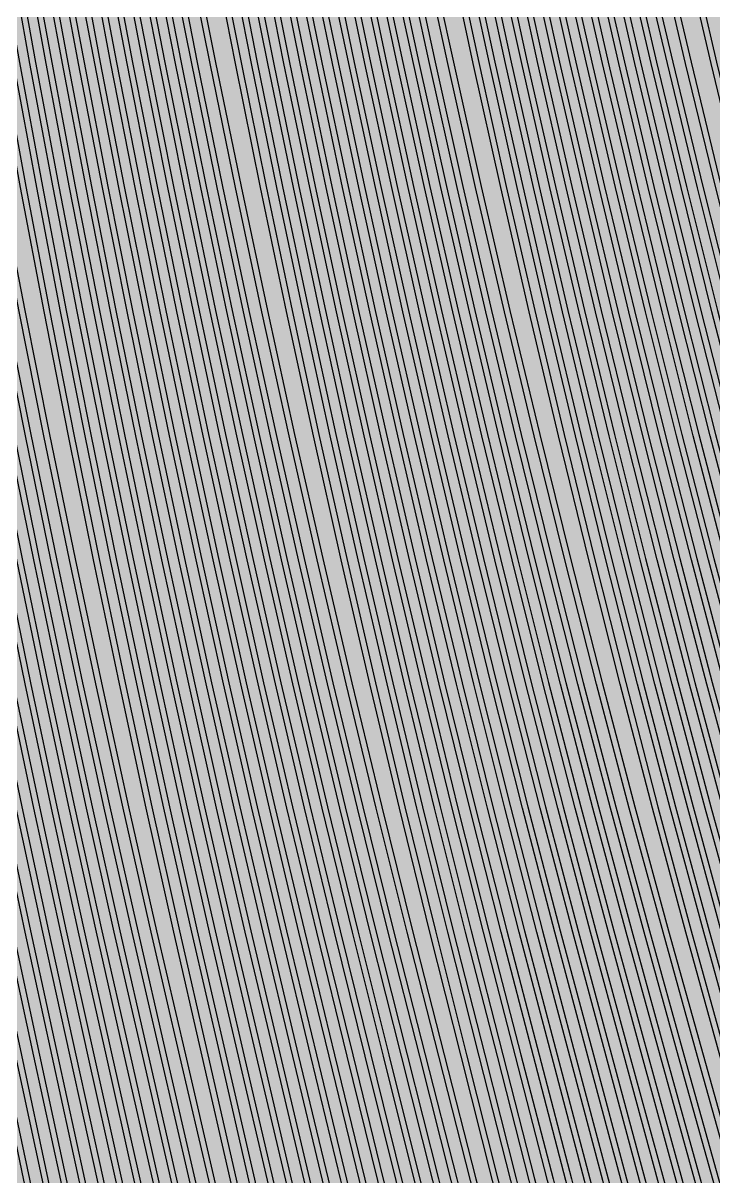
# Model space of a CAD drawing. Header units: metres. Extents: x -7231 to 10969, y -37556 to 1873.
# Drawn here: x 2475.7 to 2720.6, y -1810.8 to -1401.5 of the extents above; entities that cross this region are included whole.
import ezdxf

# ---------------------------------------------------------------- set-up
doc = ezdxf.new("R2010")
doc.units = ezdxf.units.M
doc.layers.add('Metal1', color=4, linetype='CONTINUOUS')
doc.layers.add('Polyimide', color=7, linetype='CONTINUOUS')

msp = doc.modelspace()

# ---------------------------------------------------------------- hatches: boundary and pattern name
at = {"layer": 'Polyimide'}
msp.add_hatch(color=7, dxfattribs=at).paths.add_polyline_path([(4065.69, -468), (4066.67, -501.99), (4068.51, -535.99), (4071.41, -569.99), (4075.54, -603.99), (4081.04, -637.99), (4088.01, -671.99), (4096.52, -705.98), (4106.62, -739.98), (4118.33, -773.98), (4131.63, -807.98), (4146.49, -841.98), (4162.87, -875.98), (4180.68, -909.97), (4199.83, -943.97), (4220.22, -977.97), (4241.73, -1011.97), (4264.21, -1045.97), (4287.52, -1079.96), (4311.51, -1113.96), (4336.01, -1147.96), (4360.86, -1181.96), (4385.88, -1215.96), (4410.89, -1249.96), (4435.74, -1283.95), (4460.24, -1317.95), (4484.23, -1351.95), (4507.54, -1385.95), (4530.02, -1419.95), (4551.53, -1453.94), (4571.92, -1487.94), (4591.07, -1521.94), (4608.88, -1555.94), (4625.26, -1589.94), (4640.12, -1623.94), (4653.42, -1657.93), (4665.13, -1691.93), (4675.23, -1725.93), (4683.74, -1759.93), (4690.71, -1793.93), (4696.21, -1827.93), (4700.34, -1861.92), (4703.24, -1895.92), (4705.08, -1929.92), (4706.06, -1963.92), (4706.44, -1997.92), (4706.5, -2031.91), (4706.5, -4793.02), (4709.95, -4838.39), (4720.22, -4882.71), (4737.08, -4924.98), (4760.13, -4964.2), (4788.85, -4999.49), (4822.58, -5030.03), (4860.53, -5055.12), (4901.85, -5074.18), (4901.85, -5074.18), (4970.68, -5105.23), (5034.7, -5145.26), (5092.76, -5193.54), (5143.8, -5249.19), (5186.89, -5311.2), (5221.24, -5378.44), (5246.23, -5449.69), (5261.41, -5523.66), (5266.5, -5599), (5261.41, -5674.34), (5246.23, -5748.31), (5221.24, -5819.56), (5186.89, -5886.8), (5143.8, -5948.81), (5092.76, -6004.46), (5034.7, -6052.74), (4970.68, -6092.77), (4901.85, -6123.82), (4860.53, -6142.88), (4822.58, -6167.97), (4788.85, -6198.51), (4760.13, -6233.8), (4737.08, -6273.02), (4720.22, -6315.29), (4709.95, -6359.61), (4706.5, -6404.98), (4706.5, -9221.52), (4709.95, -9266.88), (4720.22, -9311.21), (4737.08, -9353.47), (4760.13, -9392.7), (4788.85, -9427.98), (4822.58, -9458.52), (4860.53, -9483.61), (4901.85, -9502.67), (4970.68, -9533.72), (5034.7, -9573.75), (5092.76, -9622.03), (5143.8, -9677.68), (5186.89, -9739.69), (5221.24, -9806.94), (5246.23, -9878.19), (5261.41, -9952.16), (5266.5, -10027.49), (5261.41, -10102.83), (5246.23, -10176.8), (5221.24, -10248.05), (5186.89, -10315.3), (5143.8, -10377.31), (5092.76, -10432.96), (5034.7, -10481.24), (4970.68, -10521.27), (4901.85, -10552.32), (4860.53, -10571.38), (4822.58, -10596.46), (4788.85, -10627), (4760.13, -10662.29), (4737.08, -10701.52), (4720.22, -10743.78), (4709.95, -10788.1), (4706.5, -10833.47), (4706.5, -13650.01), (4709.95, -13695.38), (4720.22, -13739.7), (4737.08, -13781.96), (4760.13, -13821.19), (4788.85, -13856.48), (4822.58, -13887.02), (4860.53, -13912.11), (4901.85, -13931.17), (4970.68, -13962.22), (5034.7, -14002.25), (5092.76, -14050.53), (5143.8, -14106.18), (5186.89, -14168.19), (5221.24, -14235.43), (5246.23, -14306.68), (5261.41, -14380.65), (5266.5, -14455.99), (5261.41, -14531.33), (5246.23, -14605.29), (5221.24, -14676.55), (5186.89, -14743.79), (5143.8, -14805.8), (5092.76, -14861.45), (5034.7, -14909.73), (4970.68, -14949.76), (4901.85, -14980.81), (4860.53, -14999.87), (4822.58, -15024.96), (4788.85, -15055.5), (4760.13, -15090.79), (4737.08, -15130.01), (4720.22, -15172.27), (4709.95, -15216.6), (4706.5, -15261.97), (4706.5, -15455.99), (4720.95, -15750.04), (4764.14, -16041.26), (4835.68, -16326.84), (4934.86, -16604.04), (5060.74, -16870.18), (5212.09, -17122.7), (5387.47, -17359.17), (5585.18, -17577.31), (5803.32, -17775.02), (6039.79, -17950.4), (6292.31, -18101.75), (6558.45, -18227.63), (6835.65, -18326.81), (7121.23, -18398.34), (7412.45, -18441.54), (7706.5, -18455.99), (9969.01, -18455.99), (10047.42, -18459.84), (10125.08, -18471.36), (10201.23, -18490.44), (10275.15, -18516.89), (10346.12, -18550.45), (10413.46, -18590.81), (10476.52, -18637.58), (10534.69, -18690.3), (10587.41, -18748.47), (10634.18, -18811.53), (10674.54, -18878.87), (10708.11, -18949.84), (10734.56, -19023.76), (10753.63, -19099.92), (10765.15, -19177.58), (10769.01, -19255.99), (10769.01, -20895.8), (10730.24, -20951.41), (10694.6, -21009.08), (10662.21, -21068.63), (10633.17, -21129.89), (10607.55, -21192.66), (10585.45, -21256.74), (10566.93, -21321.96), (10552.05, -21388.09), (10540.84, -21454.95), (10533.35, -21522.33), (10529.6, -21590.02), (10529.6, -21657.81), (10533.35, -21725.5), (10540.84, -21792.87), (10552.05, -21859.73), (10566.93, -21925.87), (10585.45, -21991.08), (10607.55, -22055.17), (10633.17, -22117.94), (10662.21, -22179.19), (10694.6, -22238.74), (10730.24, -22296.41), (10769.01, -22352.03), (10769.01, -32454.24), (10728.74, -32510.49), (10691.72, -32568.92), (10658.05, -32629.35), (10627.85, -32691.58), (10601.2, -32755.42), (10578.21, -32820.67), (10558.93, -32887.1), (10543.44, -32954.52), (10531.77, -33022.71), (10523.97, -33091.44), (10520.07, -33160.51), (10520.07, -33229.69), (10523.97, -33298.75), (10531.77, -33367.49), (10543.44, -33435.67), (10558.93, -33503.09), (10578.21, -33569.53), (10601.2, -33634.77), (10627.85, -33698.61), (10658.05, -33760.85), (10691.72, -33821.28), (10728.74, -33879.71), (10769.01, -33935.96), (10769.01, -36556), (10765.15, -36634.41), (10753.63, -36712.07), (10734.56, -36788.23), (10708.11, -36862.15), (10674.54, -36933.12), (10634.18, -37000.46), (10587.41, -37063.51), (10534.69, -37121.69), (10476.52, -37174.41), (10413.46, -37221.18), (10346.12, -37261.54), (10275.15, -37295.1), (10201.23, -37321.55), (10125.08, -37340.63), (10047.42, -37352.15), (9969.01, -37356), (-6231.01, -37356), (-6309.42, -37352.15), (-6387.08, -37340.63), (-6463.23, -37321.55), (-6537.15, -37295.1), (-6608.12, -37261.54), (-6675.46, -37221.18), (-6738.52, -37174.41), (-6796.69, -37121.69), (-6849.41, -37063.51), (-6896.18, -37000.46), (-6936.54, -36933.12), (-6970.11, -36862.15), (-6996.56, -36788.23), (-7015.63, -36712.07), (-7027.15, -36634.41), (-7031.01, -36556), (-7031.01, -33936), (-6990.74, -33879.75), (-6953.7, -33821.31), (-6920.03, -33760.88), (-6889.82, -33698.64), (-6863.18, -33634.8), (-6840.18, -33569.55), (-6820.9, -33503.11), (-6805.4, -33435.69), (-6793.74, -33367.49), (-6785.94, -33298.75), (-6782.03, -33229.68), (-6782.03, -33160.5), (-6785.94, -33091.43), (-6793.74, -33022.69), (-6805.4, -32954.5), (-6820.9, -32887.07), (-6840.18, -32820.63), (-6863.18, -32755.39), (-6889.82, -32691.54), (-6920.03, -32629.3), (-6953.7, -32568.87), (-6990.74, -32510.43), (-7031.01, -32454.18), (-7031.01, -22364.83), (-6990.74, -22308.58), (-6953.7, -22250.14), (-6920.03, -22189.71), (-6889.82, -22127.47), (-6863.18, -22063.62), (-6840.18, -21998.38), (-6820.9, -21931.94), (-6805.4, -21864.51), (-6793.74, -21796.32), (-6785.94, -21727.58), (-6782.03, -21658.51), (-6782.03, -21589.33), (-6785.94, -21520.26), (-6793.74, -21451.52), (-6805.4, -21383.32), (-6820.9, -21315.9), (-6840.18, -21249.46), (-6863.18, -21184.21), (-6889.82, -21120.37), (-6920.03, -21058.13), (-6953.7, -20997.7), (-6990.74, -20939.26), (-7031.01, -20883.01), (-7031.01, -19255.99), (-7027.15, -19177.58), (-7015.63, -19099.92), (-6996.56, -19023.76), (-6970.11, -18949.84), (-6936.54, -18878.87), (-6896.18, -18811.53), (-6849.41, -18748.47), (-6796.69, -18690.3), (-6738.52, -18637.58), (-6675.46, -18590.81), (-6608.12, -18550.45), (-6537.15, -18516.89), (-6463.23, -18490.44), (-6387.08, -18471.36), (-6309.42, -18459.84), (-6231.01, -18455.99), (-3968.5, -18455.99), (-3674.45, -18441.54), (-3383.23, -18398.34), (-3097.65, -18326.81), (-2820.45, -18227.63), (-2554.31, -18101.75), (-2301.79, -17950.4), (-2065.32, -17775.02), (-1847.18, -17577.31), (-1649.47, -17359.17), (-1474.09, -17122.7), (-1322.74, -16870.18), (-1196.86, -16604.04), (-1097.68, -16326.84), (-1026.14, -16041.26), (-982.95, -15750.04), (-968.5, -15455.99), (-968.5, -15261.97), (-971.95, -15216.6), (-982.22, -15172.27), (-999.08, -15130.01), (-1022.13, -15090.79), (-1050.85, -15055.5), (-1084.58, -15024.96), (-1122.53, -14999.87), (-1163.85, -14980.81), (-1232.68, -14949.76), (-1296.7, -14909.73), (-1354.76, -14861.45), (-1405.8, -14805.8), (-1448.89, -14743.79), (-1483.24, -14676.55), (-1508.23, -14605.29), (-1523.41, -14531.33), (-1528.5, -14455.99), (-1523.41, -14380.65), (-1508.23, -14306.68), (-1483.24, -14235.43), (-1448.89, -14168.19), (-1405.8, -14106.18), (-1354.76, -14050.53), (-1296.7, -14002.25), (-1232.68, -13962.22), (-1163.85, -13931.17), (-1122.53, -13912.11), (-1084.58, -13887.02), (-1050.85, -13856.48), (-1022.13, -13821.19), (-999.08, -13781.96), (-982.22, -13739.7), (-971.95, -13695.38), (-968.5, -13650.01), (-968.5, -12309.64), (-971.95, -12264.27), (-982.22, -12219.94), (-999.08, -12177.68), (-1022.13, -12138.46), (-1050.85, -12103.17), (-1084.58, -12072.63), (-1122.53, -12047.54), (-1163.85, -12028.48), (-1232.68, -11997.43), (-1296.7, -11957.4), (-1354.76, -11909.12), (-1405.8, -11853.47), (-1448.89, -11791.46), (-1483.24, -11724.22), (-1508.23, -11652.96), (-1523.41, -11579), (-1528.5, -11503.66), (-1523.41, -11428.32), (-1508.23, -11354.35), (-1483.24, -11283.1), (-1448.89, -11215.86), (-1405.8, -11153.85), (-1354.76, -11098.2), (-1296.7, -11049.92), (-1232.68, -11009.89), (-1163.85, -10978.84), (-1122.53, -10959.78), (-1084.58, -10934.69), (-1050.85, -10904.15), (-1022.13, -10868.86), (-999.08, -10829.63), (-982.22, -10787.37), (-971.95, -10743.05), (-968.5, -10697.68), (-968.5, -9357.31), (-971.95, -9311.94), (-982.22, -9267.62), (-999.08, -9225.35), (-1022.13, -9186.13), (-1050.85, -9150.84), (-1084.58, -9120.3), (-1122.53, -9095.21), (-1163.85, -9076.15), (-1163.85, -9076.15), (-1232.68, -9045.1), (-1296.7, -9005.07), (-1354.76, -8956.79), (-1405.8, -8901.14), (-1448.89, -8839.13), (-1483.24, -8771.89), (-1508.23, -8700.64), (-1523.41, -8626.67), (-1528.5, -8551.33), (-1523.41, -8475.99), (-1508.23, -8402.02), (-1483.24, -8330.77), (-1448.89, -8263.53), (-1405.8, -8201.52), (-1354.76, -8145.87), (-1296.7, -8097.59), (-1232.68, -8057.56), (-1163.85, -8026.51), (-1163.85, -8026.51), (-1122.53, -8007.45), (-1084.58, -7982.36), (-1050.85, -7951.82), (-1022.13, -7916.53), (-999.08, -7877.31), (-982.22, -7835.04), (-971.95, -7790.72), (-968.5, -7745.35), (-968.5, -6404.98), (-971.95, -6359.61), (-982.22, -6315.29), (-999.08, -6273.02), (-1022.13, -6233.8), (-1050.85, -6198.51), (-1084.58, -6167.97), (-1122.53, -6142.88), (-1163.85, -6123.82), (-1163.85, -6123.82), (-1232.68, -6092.77), (-1296.7, -6052.74), (-1354.76, -6004.46), (-1405.8, -5948.81), (-1448.89, -5886.8), (-1483.24, -5819.56), (-1508.23, -5748.31), (-1523.41, -5674.34), (-1528.5, -5599), (-1523.41, -5523.66), (-1508.23, -5449.69), (-1483.24, -5378.44), (-1448.89, -5311.2), (-1405.8, -5249.19), (-1354.76, -5193.54), (-1296.7, -5145.26), (-1232.68, -5105.23), (-1163.85, -5074.18), (-1163.85, -5074.18), (-1122.53, -5055.12), (-1084.58, -5030.03), (-1050.85, -4999.49), (-1022.13, -4964.2), (-999.08, -4924.98), (-982.22, -4882.71), (-971.95, -4838.39), (-968.5, -4793.02), (-968.5, -2031.91), (-968.44, -1997.92), (-968.06, -1963.92), (-967.05, -1929.92), (-965.18, -1895.92), (-962.22, -1861.92), (-958.01, -1827.93), (-952.41, -1793.93), (-945.31, -1759.93), (-936.64, -1725.93), (-926.35, -1691.93), (-914.43, -1657.93), (-900.88, -1623.94), (-885.74, -1589.94), (-869.05, -1555.94), (-850.91, -1521.94), (-831.4, -1487.94), (-810.63, -1453.94), (-788.72, -1419.95), (-765.82, -1385.95), (-742.07, -1351.95), (-717.63, -1317.95), (-692.67, -1283.95), (-667.36, -1249.96), (-641.88, -1215.96), (-616.39, -1181.96), (-591.08, -1147.96), (-566.12, -1113.96), (-541.68, -1079.96), (-517.93, -1045.97), (-495.03, -1011.97), (-473.12, -977.97), (-452.35, -943.97), (-432.84, -909.97), (-414.7, -875.98), (-398.01, -841.98), (-382.87, -807.98), (-369.32, -773.98), (-357.4, -739.98), (-347.11, -705.98), (-338.44, -671.99), (-331.34, -637.99), (-325.74, -603.99), (-321.53, -569.99), (-318.57, -535.99), (-316.7, -501.99), (-315.69, -468), (-315.31, -434), (-315.25, -400), (-315.25, 401), (-315.25, 451), (-315.25, 1644), (-270.25, 1644), (-270.03, 1637.13), (-269.35, 1630.29), (-268.23, 1623.52), (-266.67, 1616.82), (-264.68, 1610.25), (-262.26, 1603.82), (-259.42, 1597.56), (-256.18, 1591.5), (-252.55, 1585.67), (-248.55, 1580.08), (-244.19, 1574.77), (-239.5, 1569.75), (-234.48, 1565.06), (-229.17, 1560.7), (-223.58, 1556.7), (-217.75, 1553.07), (-211.69, 1549.83), (-205.43, 1546.99), (-199, 1544.57), (-192.43, 1542.58), (-185.73, 1541.02), (-178.96, 1539.9), (-172.12, 1539.22), (-165.25, 1539), (-158.38, 1539.22), (-151.54, 1539.9), (-144.77, 1541.02), (-138.07, 1542.58), (-131.5, 1544.57), (-125.07, 1546.99), (-118.81, 1549.83), (-112.75, 1553.07), (-106.92, 1556.7), (-101.33, 1560.7), (-96.02, 1565.06), (-91, 1569.75), (-86.31, 1574.77), (-81.95, 1580.08), (-77.95, 1585.67), (-74.32, 1591.5), (-71.08, 1597.56), (-68.24, 1603.82), (-65.82, 1610.25), (-63.83, 1616.82), (-62.27, 1623.52), (-61.15, 1630.29), (-60.47, 1637.13), (-60.25, 1644), (1853, 1644), (1853, 1573), (3815.25, 1573), (3815.46, 1579.54), (3816.11, 1586.05), (3817.17, 1592.51), (3818.66, 1598.88), (3820.56, 1605.14), (3822.86, 1611.27), (3825.56, 1617.23), (3828.65, 1623), (3832.1, 1628.56), (3835.91, 1633.88), (3840.07, 1638.93), (3844.54, 1643.71), (3849.32, 1648.18), (3854.37, 1652.34), (3859.69, 1656.15), (3865.25, 1659.6), (3871.02, 1662.69), (3876.98, 1665.39), (3883.11, 1667.69), (3889.37, 1669.59), (3895.74, 1671.08), (3902.2, 1672.14), (3908.71, 1672.79), (3915.25, 1673), (3921.79, 1672.79), (3928.3, 1672.14), (3934.76, 1671.08), (3941.13, 1669.59), (3947.39, 1667.69), (3953.52, 1665.39), (3959.48, 1662.69), (3965.25, 1659.6), (3970.81, 1656.15), (3976.13, 1652.34), (3981.18, 1648.18), (3985.96, 1643.71), (3990.43, 1638.93), (3994.59, 1633.88), (3998.4, 1628.56), (4001.85, 1623), (4004.94, 1617.23), (4007.64, 1611.27), (4009.94, 1605.14), (4011.84, 1598.88), (4013.33, 1592.51), (4014.39, 1586.05), (4015.04, 1579.54), (4015.25, 1573), (4065.25, 1573), (4065.25, 451), (4065.25, 401), (4065.25, -400), (4065.31, -434), (4065.69, -468)])

# ---------------------------------------------------------------- linework, layer by layer
at = {"layer": 'Metal1'}
for points in [[(2522.5, -16631.91), (2522.5, -2032.02), (2513.21, -1988.1), (2503.9, -1944.08), (2494.59, -1900.06), (2485.28, -1856.05), (2475.97, -1812.03), (2466.66, -1768.01), (2457.37, -1723.99), (2448.3, -1679.96), (2439.51, -1635.94), (2430.99, -1591.91), (2422.73, -1547.89), (2414.74, -1503.86), (2407, -1459.84), (2399.52, -1415.81), (2392.3, -1371.79)], [(2394.27, -1371.47), (2401.5, -1415.48), (2408.97, -1459.5), (2416.7, -1503.51), (2424.7, -1547.52), (2432.95, -1591.54), (2441.47, -1635.55), (2450.26, -1679.56), (2459.33, -1723.58), (2468.62, -1767.59), (2477.93, -1811.61), (2487.24, -1855.63), (2496.55, -1899.65), (2505.86, -1943.67), (2515.17, -1987.69), (2524.5, -2031.81), (2524.5, -16631.91)], [(2529.5, -16631.91), (2529.5, -2032.02), (2520.12, -1988.1), (2510.71, -1944.09), (2501.31, -1900.07), (2491.9, -1856.05), (2482.5, -1812.03), (2473.09, -1768.01), (2463.7, -1723.99), (2454.54, -1679.96), (2445.65, -1635.94), (2437.04, -1591.91), (2428.7, -1547.89), (2420.63, -1503.86), (2412.81, -1459.84), (2405.26, -1415.81), (2397.96, -1371.79)], [(2399.93, -1371.47), (2407.23, -1415.48), (2414.78, -1459.5), (2422.59, -1503.51), (2430.67, -1547.52), (2439.01, -1591.54), (2447.62, -1635.55), (2456.5, -1679.56), (2465.66, -1723.58), (2475.05, -1767.59), (2484.45, -1811.61), (2493.86, -1855.63), (2503.26, -1899.65), (2512.67, -1943.67), (2522.07, -1987.69), (2531.5, -2031.81), (2531.5, -16631.91)], [(2536.5, -16631.91), (2536.5, -2032.02), (2527.02, -1988.11), (2517.52, -1944.09), (2508.02, -1900.07), (2498.52, -1856.05), (2489.02, -1812.03), (2479.51, -1768.01), (2470.03, -1723.99), (2460.78, -1679.97), (2451.8, -1635.94), (2443.1, -1591.92), (2434.67, -1547.89), (2426.52, -1503.87), (2418.62, -1459.84), (2410.99, -1415.82), (2403.62, -1371.79)], [(2405.59, -1371.47), (2412.96, -1415.48), (2420.59, -1459.49), (2428.48, -1503.51), (2436.64, -1547.52), (2445.06, -1591.53), (2453.76, -1635.55), (2462.73, -1679.56), (2471.99, -1723.57), (2481.47, -1767.59), (2490.97, -1811.61), (2500.47, -1855.63), (2509.97, -1899.65), (2519.47, -1943.67), (2528.98, -1987.68), (2538.5, -2031.81), (2538.5, -16631.91)], [(2543.5, -16631.91), (2543.5, -2032.02), (2533.93, -1988.11), (2524.33, -1944.09), (2514.73, -1900.07), (2505.13, -1856.05), (2495.54, -1812.03), (2485.94, -1768.01), (2476.36, -1723.99), (2467.01, -1679.97), (2457.95, -1635.94), (2449.16, -1591.92), (2440.65, -1547.89), (2432.41, -1503.87), (2424.43, -1459.84), (2416.73, -1415.82), (2409.28, -1371.79)], [(2411.25, -1371.46), (2418.7, -1415.48), (2426.4, -1459.49), (2434.37, -1503.5), (2442.61, -1547.52), (2451.12, -1591.53), (2459.91, -1635.54), (2468.97, -1679.56), (2478.32, -1723.57), (2487.89, -1767.59), (2497.49, -1811.61), (2507.09, -1855.63), (2516.69, -1899.64), (2526.28, -1943.66), (2535.88, -1987.68), (2545.5, -2031.81), (2545.5, -16631.91)], [(2550.5, -16631.91), (2550.5, -2032.02), (2540.83, -1988.11), (2531.14, -1944.09), (2521.44, -1900.07), (2511.75, -1856.05), (2502.06, -1812.03), (2492.37, -1768.02), (2482.69, -1723.99), (2473.25, -1679.97), (2464.09, -1635.94), (2455.22, -1591.92), (2446.62, -1547.89), (2438.3, -1503.87), (2430.24, -1459.84), (2422.46, -1415.82), (2414.94, -1371.79)], [(2416.91, -1371.46), (2424.43, -1415.48), (2432.21, -1459.49), (2440.26, -1503.5), (2448.58, -1547.52), (2457.18, -1591.53), (2466.05, -1635.54), (2475.21, -1679.56), (2484.65, -1723.57), (2494.32, -1767.59), (2504.01, -1811.6), (2513.7, -1855.62), (2523.4, -1899.64), (2533.09, -1943.66), (2542.78, -1987.68), (2552.5, -2031.81), (2552.5, -16631.91)], [(2557.5, -16631.91), (2557.5, -2032.02), (2547.73, -1988.11), (2537.95, -1944.09), (2528.16, -1900.07), (2518.37, -1856.06), (2508.58, -1812.04), (2498.79, -1768.02), (2489.02, -1724), (2479.48, -1679.97), (2470.24, -1635.95), (2461.27, -1591.92), (2452.59, -1547.9), (2444.19, -1503.87), (2436.06, -1459.85), (2428.19, -1415.82), (2420.6, -1371.8)], [(2422.57, -1371.46), (2430.16, -1415.47), (2438.02, -1459.49), (2446.15, -1503.5), (2454.56, -1547.51), (2463.24, -1591.53), (2472.2, -1635.54), (2481.44, -1679.55), (2490.97, -1723.57), (2500.74, -1767.58), (2510.53, -1811.6), (2520.32, -1855.62), (2530.11, -1899.64), (2539.9, -1943.66), (2549.69, -1987.68), (2559.5, -2031.8), (2559.5, -16631.91)], [(2564.5, -16631.91), (2564.5, -2032.03), (2554.64, -1988.11), (2544.75, -1944.1), (2534.87, -1900.08), (2524.99, -1856.06), (2515.1, -1812.04), (2505.22, -1768.02), (2495.35, -1724), (2485.72, -1679.97), (2476.38, -1635.95), (2467.33, -1591.92), (2458.56, -1547.9), (2450.08, -1503.87), (2441.87, -1459.85), (2433.93, -1415.82), (2426.25, -1371.8)], [(2428.23, -1371.46), (2435.9, -1415.47), (2443.83, -1459.49), (2452.04, -1503.5), (2460.53, -1547.51), (2469.29, -1591.53), (2478.34, -1635.54), (2487.68, -1679.55), (2497.3, -1723.57), (2507.17, -1767.58), (2517.05, -1811.6), (2526.94, -1855.62), (2536.82, -1899.64), (2546.71, -1943.66), (2556.59, -1987.68), (2566.5, -2031.8), (2566.5, -16631.91)], [(2571.5, -16631.91), (2571.5, -2032.03), (2561.54, -1988.12), (2551.56, -1944.1), (2541.58, -1900.08), (2531.6, -1856.06), (2521.62, -1812.04), (2511.64, -1768.02), (2501.68, -1724), (2491.96, -1679.97), (2482.53, -1635.95), (2473.39, -1591.92), (2464.54, -1547.9), (2455.97, -1503.87), (2447.68, -1459.85), (2439.66, -1415.82), (2431.91, -1371.8)], [(2433.88, -1371.46), (2441.63, -1415.47), (2449.64, -1459.48), (2457.93, -1503.5), (2466.5, -1547.51), (2475.35, -1591.52), (2484.48, -1635.54), (2493.91, -1679.55), (2503.63, -1723.56), (2513.59, -1767.58), (2523.57, -1811.6), (2533.55, -1855.62), (2543.53, -1899.64), (2553.51, -1943.66), (2563.49, -1987.67), (2573.5, -2031.8), (2573.5, -16631.91)], [(2578.5, -16631.91), (2578.5, -2032.03), (2568.45, -1988.12), (2558.37, -1944.1), (2548.3, -1900.08), (2538.22, -1856.06), (2528.14, -1812.04), (2518.07, -1768.02), (2508.01, -1724), (2498.19, -1679.98), (2488.67, -1635.95), (2479.45, -1591.93), (2470.51, -1547.9), (2461.86, -1503.88), (2453.49, -1459.85), (2445.39, -1415.83), (2437.57, -1371.8)], [(2439.54, -1371.46), (2447.36, -1415.47), (2455.45, -1459.48), (2463.82, -1503.5), (2472.47, -1547.51), (2481.41, -1591.52), (2490.63, -1635.53), (2500.15, -1679.55), (2509.96, -1723.56), (2520.02, -1767.58), (2530.09, -1811.6), (2540.17, -1855.62), (2550.25, -1899.63), (2560.32, -1943.65), (2570.4, -1987.67), (2580.5, -2031.8), (2580.5, -16631.91)], [(2585.5, -16631.91), (2585.5, -2032.03), (2575.35, -1988.12), (2565.18, -1944.1), (2555.01, -1900.08), (2544.84, -1856.06), (2534.66, -1812.04), (2524.49, -1768.03), (2514.34, -1724), (2504.43, -1679.98), (2494.82, -1635.95), (2485.5, -1591.93), (2476.48, -1547.9), (2467.75, -1503.88), (2459.3, -1459.85), (2451.13, -1415.83), (2443.23, -1371.8)], [(2445.2, -1371.46), (2453.09, -1415.47), (2461.26, -1459.48), (2469.71, -1503.49), (2478.44, -1547.51), (2487.46, -1591.52), (2496.77, -1635.53), (2506.38, -1679.55), (2516.29, -1723.56), (2526.44, -1767.58), (2536.61, -1811.59), (2546.78, -1855.61), (2556.96, -1899.63), (2567.13, -1943.65), (2577.3, -1987.67), (2587.5, -2031.8), (2587.5, -16631.91)], [(2592.5, -16631.91), (2592.5, -2032.03), (2582.32, -1988.12), (2572.1, -1944.1), (2561.89, -1900.08), (2551.68, -1856.06), (2541.47, -1812.05), (2531.26, -1768.03), (2521.07, -1724), (2511.12, -1679.98), (2501.48, -1635.95), (2492.13, -1591.93), (2483.07, -1547.9), (2474.3, -1503.88), (2465.82, -1459.85), (2457.62, -1415.83), (2449.7, -1371.8)], [(2451.67, -1371.45), (2459.59, -1415.47), (2467.79, -1459.48), (2476.27, -1503.49), (2485.03, -1547.51), (2494.09, -1591.52), (2503.43, -1635.53), (2513.08, -1679.55), (2523.02, -1723.56), (2533.21, -1767.57), (2543.42, -1811.59), (2553.63, -1855.61), (2563.84, -1899.63), (2574.05, -1943.65), (2584.26, -1987.67), (2594.5, -2031.8), (2594.5, -16631.91)], [(2599.5, -16631.91), (2599.5, -2032.03), (2589.47, -1988.12), (2579.41, -1944.1), (2569.35, -1900.08), (2559.3, -1856.06), (2549.24, -1812.04), (2539.18, -1768.02), (2529.14, -1724), (2519.35, -1679.98), (2509.84, -1635.95), (2500.64, -1591.93), (2491.72, -1547.9), (2483.08, -1503.88), (2474.72, -1459.85), (2466.65, -1415.83), (2458.84, -1371.8)], [(2460.81, -1371.46), (2468.61, -1415.47), (2476.69, -1459.48), (2485.04, -1503.5), (2493.68, -1547.51), (2502.59, -1591.52), (2511.8, -1635.54), (2521.3, -1679.55), (2531.09, -1723.56), (2541.13, -1767.58), (2551.19, -1811.6), (2561.25, -1855.62), (2571.3, -1899.63), (2581.36, -1943.65), (2591.42, -1987.67), (2601.5, -2031.8), (2601.5, -16631.91)], [(2606.5, -16631.91), (2606.5, -2032.03), (2596.37, -1988.12), (2586.22, -1944.1), (2576.07, -1900.08), (2565.91, -1856.06), (2555.76, -1812.04), (2545.61, -1768.02), (2535.47, -1724), (2525.58, -1679.98), (2515.99, -1635.95), (2506.69, -1591.93), (2497.69, -1547.9), (2488.97, -1503.88), (2480.54, -1459.85), (2472.38, -1415.83), (2464.5, -1371.8)], [(2466.47, -1371.46), (2474.35, -1415.47), (2482.5, -1459.48), (2490.93, -1503.49), (2499.65, -1547.51), (2508.65, -1591.52), (2517.95, -1635.53), (2527.53, -1679.55), (2537.42, -1723.56), (2547.56, -1767.58), (2557.71, -1811.59), (2567.86, -1855.61), (2578.01, -1899.63), (2588.17, -1943.65), (2598.32, -1987.67), (2608.5, -2031.8), (2608.5, -16631.91)], [(2613.5, -16631.91), (2613.5, -2032.03), (2603.28, -1988.12), (2593.03, -1944.1), (2582.78, -1900.08), (2572.53, -1856.07), (2562.28, -1812.05), (2552.03, -1768.03), (2541.8, -1724.01), (2531.82, -1679.98), (2522.14, -1635.95), (2512.75, -1591.93), (2503.66, -1547.9), (2494.86, -1503.88), (2486.35, -1459.85), (2478.11, -1415.83), (2470.16, -1371.8)], [(2472.13, -1371.45), (2480.08, -1415.47), (2488.31, -1459.48), (2496.82, -1503.49), (2505.62, -1547.51), (2514.71, -1591.52), (2524.09, -1635.53), (2533.77, -1679.54), (2543.75, -1723.56), (2553.98, -1767.57), (2564.23, -1811.59), (2574.48, -1855.61), (2584.73, -1899.63), (2594.98, -1943.65), (2605.22, -1987.67), (2615.5, -2031.8), (2615.5, -16631.91)], [(2620.5, -16631.91), (2620.5, -2032.03), (2610.18, -1988.12), (2599.84, -1944.11), (2589.49, -1900.09), (2579.15, -1856.07), (2568.8, -1812.05), (2558.46, -1768.03), (2548.13, -1724.01), (2538.05, -1679.98), (2528.28, -1635.96), (2518.81, -1591.93), (2509.63, -1547.91), (2500.75, -1503.88), (2492.16, -1459.86), (2483.85, -1415.83), (2475.82, -1371.81)], [(2477.79, -1371.45), (2485.81, -1415.47), (2494.12, -1459.48), (2502.71, -1503.49), (2511.59, -1547.5), (2520.77, -1591.52), (2530.23, -1635.53), (2540, -1679.54), (2550.08, -1723.56), (2560.4, -1767.57), (2570.75, -1811.59), (2581.09, -1855.61), (2591.44, -1899.63), (2601.78, -1943.65), (2612.13, -1987.67), (2622.5, -2031.8), (2622.5, -16631.91)], [(2627.5, -16631.91), (2627.5, -2032.03), (2617.09, -1988.13), (2606.65, -1944.11), (2596.2, -1900.09), (2585.76, -1856.07), (2575.32, -1812.05), (2564.88, -1768.03), (2554.46, -1724.01), (2544.29, -1679.98), (2534.43, -1635.96), (2524.87, -1591.93), (2515.61, -1547.91), (2506.64, -1503.88), (2497.97, -1459.86), (2489.58, -1415.83), (2481.48, -1371.81)], [(2483.45, -1371.45), (2491.55, -1415.46), (2499.93, -1459.48), (2508.6, -1503.49), (2517.56, -1547.5), (2526.82, -1591.52), (2536.38, -1635.53), (2546.24, -1679.54), (2556.41, -1723.55), (2566.83, -1767.57), (2577.27, -1811.59), (2587.71, -1855.61), (2598.15, -1899.63), (2608.59, -1943.65), (2619.03, -1987.66), (2629.5, -2031.8), (2629.5, -16631.91)], [(2634.5, -16631.91), (2634.5, -2032.03), (2623.99, -1988.13), (2613.45, -1944.11), (2602.92, -1900.09), (2592.38, -1856.07), (2581.84, -1812.05), (2571.31, -1768.03), (2560.79, -1724.01), (2550.53, -1679.99), (2540.57, -1635.96), (2530.92, -1591.93), (2521.58, -1547.91), (2512.53, -1503.88), (2503.78, -1459.86), (2495.32, -1415.83), (2487.14, -1371.81)], [(2489.11, -1371.45), (2497.28, -1415.46), (2505.74, -1459.48), (2514.49, -1503.49), (2523.54, -1547.5), (2532.88, -1591.51), (2542.52, -1635.53), (2552.48, -1679.54), (2562.74, -1723.55), (2573.25, -1767.57), (2583.79, -1811.59), (2594.33, -1855.61), (2604.86, -1899.62), (2615.4, -1943.64), (2625.94, -1987.66), (2636.5, -2031.8), (2636.5, -16631.91)], [(2641.5, -16631.91), (2641.5, -2032.03), (2630.9, -1988.13), (2620.26, -1944.11), (2609.63, -1900.09), (2599, -1856.07), (2588.37, -1812.05), (2577.73, -1768.03), (2567.12, -1724.01), (2556.76, -1679.99), (2546.72, -1635.96), (2536.98, -1591.94), (2527.55, -1547.91), (2518.42, -1503.89), (2509.59, -1459.86), (2501.05, -1415.84), (2492.8, -1371.81)], [(2494.76, -1371.45), (2503.01, -1415.46), (2511.55, -1459.47), (2520.38, -1503.49), (2529.51, -1547.5), (2538.94, -1591.51), (2548.67, -1635.52), (2558.71, -1679.54), (2569.07, -1723.55), (2579.68, -1767.57), (2590.31, -1811.58), (2600.94, -1855.6), (2611.57, -1899.62), (2622.21, -1943.64), (2632.84, -1987.66), (2643.5, -2031.8), (2643.5, -16631.91)], [(2648.5, -16631.91), (2648.5, -2032.03), (2637.8, -1988.13), (2627.07, -1944.11), (2616.34, -1900.09), (2605.61, -1856.08), (2594.89, -1812.06), (2584.16, -1768.04), (2573.45, -1724.01), (2563, -1679.99), (2552.86, -1635.96), (2543.04, -1591.94), (2533.52, -1547.91), (2524.31, -1503.89), (2515.4, -1459.86), (2506.78, -1415.84), (2498.46, -1371.81)], [(2500.42, -1371.45), (2508.75, -1415.46), (2517.36, -1459.47), (2526.27, -1503.48), (2535.48, -1547.5), (2544.99, -1591.51), (2554.81, -1635.52), (2564.95, -1679.53), (2575.39, -1723.55), (2586.1, -1767.56), (2596.83, -1811.58), (2607.56, -1855.6), (2618.29, -1899.62), (2629.01, -1943.64), (2639.74, -1987.66), (2650.5, -2031.79), (2650.5, -16631.91)], [(2655.5, -16631.91), (2655.5, -2032.04), (2644.7, -1988.13), (2633.88, -1944.12), (2623.06, -1900.1), (2612.23, -1856.08), (2601.41, -1812.06), (2590.58, -1768.04), (2579.78, -1724.02), (2569.23, -1679.99), (2559.01, -1635.97), (2549.1, -1591.94), (2539.5, -1547.91), (2530.2, -1503.89), (2521.21, -1459.86), (2512.52, -1415.84), (2504.12, -1371.81)], [(2506.08, -1371.44), (2514.48, -1415.46), (2523.17, -1459.47), (2532.16, -1503.48), (2541.45, -1547.5), (2551.05, -1591.51), (2560.96, -1635.52), (2571.18, -1679.53), (2581.72, -1723.55), (2592.53, -1767.56), (2603.35, -1811.58), (2614.17, -1855.6), (2625, -1899.62), (2635.82, -1943.64), (2646.65, -1987.66), (2657.5, -2031.79), (2657.5, -16631.91)], [(2662.5, -16631.91), (2662.5, -2032.04), (2651.61, -1988.14), (2640.69, -1944.12), (2629.77, -1900.1), (2618.85, -1856.08), (2607.93, -1812.06), (2597.01, -1768.04), (2586.11, -1724.02), (2575.47, -1679.99), (2565.15, -1635.97), (2555.16, -1591.94), (2545.47, -1547.92), (2536.09, -1503.89), (2527.02, -1459.87), (2518.25, -1415.84), (2509.77, -1371.81)], [(2511.74, -1371.44), (2520.21, -1415.46), (2528.98, -1459.47), (2538.05, -1503.48), (2547.42, -1547.49), (2557.11, -1591.51), (2567.1, -1635.52), (2577.42, -1679.53), (2588.05, -1723.54), (2598.95, -1767.56), (2609.87, -1811.58), (2620.79, -1855.6), (2631.71, -1899.62), (2642.63, -1943.64), (2653.55, -1987.65), (2664.5, -2031.79), (2664.5, -16631.91)], [(2669.5, -16631.91), (2669.5, -2032.04), (2658.51, -1988.14), (2647.5, -1944.12), (2636.48, -1900.1), (2625.47, -1856.08), (2614.45, -1812.06), (2603.43, -1768.04), (2592.44, -1724.02), (2581.71, -1680), (2571.3, -1635.97), (2561.21, -1591.94), (2551.44, -1547.92), (2541.98, -1503.89), (2532.83, -1459.87), (2523.98, -1415.84), (2515.43, -1371.82)], [(2517.4, -1371.44), (2525.95, -1415.45), (2534.79, -1459.47), (2543.94, -1503.48), (2553.4, -1547.49), (2563.16, -1591.5), (2573.25, -1635.52), (2583.65, -1679.53), (2594.38, -1723.54), (2605.37, -1767.56), (2616.39, -1811.58), (2627.41, -1855.6), (2638.42, -1899.61), (2649.44, -1943.63), (2660.45, -1987.65), (2671.5, -2031.79), (2671.5, -16631.91)], [(2676.5, -16631.91), (2676.5, -2032.04), (2665.42, -1988.14), (2654.31, -1944.12), (2643.19, -1900.1), (2632.08, -1856.08), (2620.97, -1812.06), (2609.86, -1768.04), (2598.77, -1724.02), (2587.94, -1680), (2577.45, -1635.97), (2567.27, -1591.95), (2557.42, -1547.92), (2547.87, -1503.89), (2538.64, -1459.87), (2529.72, -1415.84), (2521.09, -1371.82)], [(2523.06, -1371.44), (2531.68, -1415.45), (2540.6, -1459.47), (2549.83, -1503.48), (2559.37, -1547.49), (2569.22, -1591.5), (2579.39, -1635.51), (2589.89, -1679.53), (2600.71, -1723.54), (2611.8, -1767.56), (2622.91, -1811.57), (2634.02, -1855.59), (2645.13, -1899.61), (2656.25, -1943.63), (2667.36, -1987.65), (2678.5, -2031.79), (2678.5, -16631.91)], [(2683.5, -16631.91), (2683.5, -2032.04), (2672.32, -1988.14), (2661.12, -1944.12), (2649.91, -1900.1), (2638.7, -1856.09), (2627.49, -1812.07), (2616.28, -1768.05), (2605.1, -1724.02), (2594.18, -1680), (2583.59, -1635.97), (2573.33, -1591.95), (2563.39, -1547.92), (2553.76, -1503.9), (2544.45, -1459.87), (2535.45, -1415.84), (2526.75, -1371.82)], [(2528.72, -1371.44), (2537.41, -1415.45), (2546.41, -1459.46), (2555.72, -1503.48), (2565.34, -1547.49), (2575.28, -1591.5), (2585.54, -1635.51), (2596.12, -1679.52), (2607.04, -1723.54), (2618.22, -1767.55), (2629.43, -1811.57), (2640.64, -1855.59), (2651.85, -1899.61), (2663.05, -1943.63), (2674.26, -1987.65), (2685.5, -2031.79), (2685.5, -16631.91)], [(2690.5, -16631.91), (2690.5, -2032.04), (2679.28, -1988.14), (2668.04, -1944.12), (2656.79, -1900.11), (2645.55, -1856.09), (2634.3, -1812.07), (2623.05, -1768.05), (2611.83, -1724.03), (2600.87, -1680), (2590.25, -1635.97), (2579.95, -1591.95), (2569.98, -1547.92), (2560.32, -1503.9), (2550.98, -1459.87), (2541.94, -1415.85), (2533.22, -1371.82)], [(2535.18, -1371.44), (2543.9, -1415.45), (2552.94, -1459.46), (2562.28, -1503.48), (2571.93, -1547.49), (2581.9, -1591.5), (2592.19, -1635.51), (2602.82, -1679.52), (2613.77, -1723.54), (2624.99, -1767.55), (2636.24, -1811.57), (2647.48, -1855.59), (2658.73, -1899.61), (2669.98, -1943.63), (2681.22, -1987.65), (2692.5, -2031.79), (2692.5, -16631.91)], [(2697.5, -16631.91), (2697.5, -2032.04), (2686.44, -1988.14), (2675.34, -1944.12), (2664.25, -1900.1), (2653.16, -1856.08), (2642.07, -1812.06), (2630.97, -1768.04), (2619.9, -1724.02), (2609.1, -1680), (2598.62, -1635.97), (2588.46, -1591.95), (2578.62, -1547.92), (2569.1, -1503.89), (2559.88, -1459.87), (2550.97, -1415.84), (2542.36, -1371.82)], [(2544.33, -1371.44), (2552.93, -1415.45), (2561.84, -1459.47), (2571.05, -1503.48), (2580.57, -1547.49), (2590.41, -1591.5), (2600.56, -1635.52), (2611.04, -1679.53), (2621.84, -1723.54), (2632.91, -1767.56), (2644.01, -1811.58), (2655.1, -1855.59), (2666.19, -1899.61), (2677.28, -1943.63), (2688.38, -1987.65), (2699.5, -2031.79), (2699.5, -16631.91)], [(2704.5, -16631.91), (2704.5, -2032.04), (2693.34, -1988.14), (2682.15, -1944.12), (2670.96, -1900.1), (2659.78, -1856.08), (2648.59, -1812.07), (2637.4, -1768.05), (2626.23, -1724.02), (2615.33, -1680), (2604.76, -1635.97), (2594.52, -1591.95), (2584.59, -1547.92), (2574.99, -1503.9), (2565.69, -1459.87), (2556.7, -1415.84), (2548.02, -1371.82)], [(2549.98, -1371.44), (2558.67, -1415.45), (2567.65, -1459.46), (2576.94, -1503.48), (2586.55, -1547.49), (2596.47, -1591.5), (2606.71, -1635.51), (2617.27, -1679.53), (2628.17, -1723.54), (2639.34, -1767.55), (2650.53, -1811.57), (2661.71, -1855.59), (2672.9, -1899.61), (2684.09, -1943.63), (2695.28, -1987.65), (2706.5, -2031.79), (2706.5, -16631.91)], [(2711.5, -16631.91), (2711.5, -2032.04), (2700.25, -1988.14), (2688.96, -1944.12), (2677.68, -1900.11), (2666.39, -1856.09), (2655.11, -1812.07), (2643.82, -1768.05), (2632.56, -1724.03), (2621.57, -1680), (2610.91, -1635.98), (2600.57, -1591.95), (2590.57, -1547.92), (2580.88, -1503.9), (2571.5, -1459.87), (2562.44, -1415.85), (2553.68, -1371.82)], [(2555.64, -1371.44), (2564.4, -1415.45), (2573.46, -1459.46), (2582.83, -1503.47), (2592.52, -1547.49), (2602.52, -1591.5), (2612.85, -1635.51), (2623.51, -1679.52), (2634.5, -1723.54), (2645.76, -1767.55), (2657.05, -1811.57), (2668.33, -1855.59), (2679.62, -1899.61), (2690.9, -1943.63), (2702.18, -1987.65), (2713.5, -2031.79), (2713.5, -16631.91)], [(2718.5, -16631.91), (2718.5, -2032.04), (2707.15, -1988.15), (2695.77, -1944.13), (2684.39, -1900.11), (2673.01, -1856.09), (2661.63, -1812.07), (2650.25, -1768.05), (2638.89, -1724.03), (2627.8, -1680), (2617.05, -1635.98), (2606.63, -1591.95), (2596.54, -1547.93), (2586.77, -1503.9), (2577.31, -1459.87), (2568.17, -1415.85), (2559.34, -1371.82)], [(2561.3, -1371.44), (2570.13, -1415.45), (2579.27, -1459.46), (2588.72, -1503.47), (2598.49, -1547.49), (2608.58, -1591.5), (2619, -1635.51), (2629.75, -1679.52), (2640.83, -1723.53), (2652.19, -1767.55), (2663.57, -1811.57), (2674.95, -1855.59), (2686.33, -1899.61), (2697.71, -1943.63), (2709.09, -1987.65), (2720.5, -2031.79), (2720.5, -16631.91)], [(2725.5, -16631.91), (2725.5, -2032.04), (2714.06, -1988.15), (2702.58, -1944.13), (2691.1, -1900.11), (2679.63, -1856.09), (2668.15, -1812.07), (2656.67, -1768.05), (2645.22, -1724.03), (2634.04, -1680), (2623.2, -1635.98), (2612.69, -1591.95), (2602.51, -1547.93), (2592.66, -1503.9), (2583.12, -1459.88), (2573.91, -1415.85), (2565, -1371.82)], [(2566.96, -1371.43), (2575.86, -1415.45), (2585.08, -1459.46), (2594.61, -1503.47), (2604.46, -1547.48), (2614.64, -1591.5), (2625.14, -1635.51), (2635.98, -1679.52), (2647.16, -1723.53), (2658.61, -1767.55), (2670.09, -1811.57), (2681.56, -1855.59), (2693.04, -1899.61), (2704.52, -1943.62), (2715.99, -1987.64), (2727.5, -2031.79), (2727.5, -16631.91)], [(2732.5, -16631.91), (2732.5, -2032.04), (2720.96, -1988.15), (2709.39, -1944.13), (2697.82, -1900.11), (2686.24, -1856.09), (2674.67, -1812.07), (2663.1, -1768.05), (2651.55, -1724.03), (2640.28, -1680.01), (2629.34, -1635.98), (2618.75, -1591.95), (2608.48, -1547.93), (2598.55, -1503.9), (2588.93, -1459.88), (2579.64, -1415.85), (2570.66, -1371.83)], [(2572.62, -1371.43), (2581.6, -1415.44), (2590.89, -1459.46), (2600.5, -1503.47), (2610.43, -1547.48), (2620.69, -1591.49), (2631.29, -1635.51), (2642.22, -1679.52), (2653.49, -1723.53), (2665.03, -1767.55), (2676.61, -1811.57), (2688.18, -1855.58), (2699.75, -1899.6), (2711.32, -1943.62), (2722.89, -1987.64), (2734.5, -2031.79), (2734.5, -16631.91)], [(2739.5, -16631.91), (2739.5, -2032.04), (2727.87, -1988.15), (2716.2, -1944.13), (2704.53, -1900.11), (2692.86, -1856.09), (2681.19, -1812.08), (2669.53, -1768.06), (2657.88, -1724.03), (2646.51, -1680.01), (2635.49, -1635.98), (2624.81, -1591.96), (2614.46, -1547.93), (2604.44, -1503.9), (2594.74, -1459.88), (2585.37, -1415.85), (2576.32, -1371.83)], [(2578.28, -1371.43), (2587.33, -1415.44), (2596.7, -1459.46), (2606.39, -1503.47), (2616.41, -1547.48), (2626.75, -1591.49), (2637.43, -1635.5), (2648.45, -1679.52), (2659.81, -1723.53), (2671.46, -1767.54), (2683.13, -1811.56), (2694.79, -1855.58), (2706.46, -1899.6), (2718.13, -1943.62), (2729.8, -1987.64), (2741.5, -2031.78), (2741.5, -16631.91)], [(2746.5, -16631.91), (2746.5, -2032.05), (2734.77, -1988.15), (2723.01, -1944.13), (2711.24, -1900.12), (2699.48, -1856.1), (2687.71, -1812.08), (2675.95, -1768.06), (2664.21, -1724.04), (2652.75, -1680.01), (2641.63, -1635.98), (2630.86, -1591.96), (2620.43, -1547.93), (2610.33, -1503.91), (2600.56, -1459.88), (2591.11, -1415.85), (2581.98, -1371.83)], [(2583.94, -1371.43), (2593.06, -1415.44), (2602.51, -1459.45), (2612.28, -1503.47), (2622.38, -1547.48), (2632.81, -1591.49), (2643.58, -1635.5), (2654.69, -1679.51), (2666.14, -1723.53), (2677.88, -1767.54), (2689.65, -1811.56), (2701.41, -1855.58), (2713.17, -1899.6), (2724.94, -1943.62), (2736.7, -1987.64), (2748.5, -2031.78), (2748.5, -16631.91)], [(2753.5, -16631.91), (2753.5, -2032.05), (2741.67, -1988.16), (2729.81, -1944.14), (2717.96, -1900.12), (2706.1, -1856.1), (2694.24, -1812.08), (2682.38, -1768.06), (2670.54, -1724.04), (2658.98, -1680.01), (2647.78, -1635.99), (2636.92, -1591.96), (2626.4, -1547.93), (2616.22, -1503.91), (2606.37, -1459.88), (2596.84, -1415.86), (2587.64, -1371.83)], [(2589.59, -1371.43), (2598.8, -1415.44), (2608.32, -1459.45), (2618.17, -1503.46), (2628.35, -1547.48), (2638.86, -1591.49), (2649.72, -1635.5), (2660.92, -1679.51), (2672.47, -1723.52), (2684.31, -1767.54), (2696.17, -1811.56), (2708.03, -1855.58), (2719.89, -1899.6), (2731.75, -1943.62), (2743.61, -1987.64), (2755.5, -2031.78), (2755.5, -16631.91)], [(2760.5, -16631.91), (2760.5, -2032.05), (2748.58, -1988.16), (2736.62, -1944.14), (2724.67, -1900.12), (2712.71, -1856.1), (2700.76, -1812.08), (2688.8, -1768.06), (2676.87, -1724.04), (2665.22, -1680.01), (2653.93, -1635.99), (2642.98, -1591.96), (2632.38, -1547.94), (2622.11, -1503.91), (2612.18, -1459.88), (2602.57, -1415.86), (2593.3, -1371.83)], [(2595.25, -1371.43), (2604.53, -1415.44), (2614.13, -1459.45), (2624.06, -1503.46), (2634.32, -1547.47), (2644.92, -1591.49), (2655.87, -1635.5), (2667.16, -1679.51), (2678.8, -1723.52), (2690.73, -1767.54), (2702.69, -1811.56), (2714.64, -1855.58), (2726.6, -1899.6), (2738.55, -1943.61), (2750.51, -1987.63), (2762.5, -2031.78), (2762.5, -16631.91)], [(2767.5, -16631.91), (2767.5, -2032.05), (2755.48, -1988.16), (2743.43, -1944.14), (2731.38, -1900.12), (2719.33, -1856.1), (2707.28, -1812.08), (2695.23, -1768.06), (2683.2, -1724.04), (2671.46, -1680.02), (2660.07, -1635.99), (2649.04, -1591.96), (2638.35, -1547.94), (2628, -1503.91), (2617.99, -1459.89), (2608.31, -1415.86), (2598.95, -1371.83)], [(2600.91, -1371.42), (2610.26, -1415.44), (2619.94, -1459.45), (2629.95, -1503.46), (2640.29, -1547.47), (2650.98, -1591.48), (2662.01, -1635.5), (2673.39, -1679.51), (2685.13, -1723.52), (2697.16, -1767.54), (2709.21, -1811.56), (2721.26, -1855.57), (2733.31, -1899.59), (2745.36, -1943.61), (2757.41, -1987.63), (2769.5, -2031.78), (2769.5, -16631.91)], [(2774.5, -16631.91), (2774.5, -2032.05), (2762.39, -1988.16), (2750.24, -1944.14), (2738.09, -1900.12), (2725.95, -1856.1), (2713.8, -1812.09), (2701.65, -1768.07), (2689.53, -1724.04), (2677.69, -1680.02), (2666.22, -1635.99), (2655.09, -1591.97), (2644.32, -1547.94), (2633.89, -1503.91), (2623.8, -1459.89), (2614.04, -1415.86), (2604.61, -1371.83)], [(2606.57, -1371.42), (2616, -1415.44), (2625.75, -1459.45), (2635.84, -1503.46), (2646.27, -1547.47), (2657.04, -1591.48), (2668.15, -1635.49), (2679.63, -1679.51), (2691.46, -1723.52), (2703.58, -1767.53), (2715.73, -1811.55), (2727.87, -1855.57), (2740.02, -1899.59), (2752.17, -1943.61), (2764.32, -1987.63), (2776.5, -2031.78), (2776.5, -16631.91)], [(2781.5, -16631.91), (2781.5, -2032.05), (2769.29, -1988.16), (2757.05, -1944.14), (2744.81, -1900.13), (2732.56, -1856.11), (2720.32, -1812.09), (2708.08, -1768.07), (2695.86, -1724.05), (2683.93, -1680.02), (2672.36, -1635.99), (2661.15, -1591.97), (2650.29, -1547.94), (2639.78, -1503.91), (2629.61, -1459.89), (2619.77, -1415.86), (2610.27, -1371.84)], [(2612.23, -1371.42), (2621.73, -1415.43), (2631.56, -1459.45), (2641.73, -1503.46), (2652.24, -1547.47), (2663.09, -1591.48), (2674.3, -1635.49), (2685.86, -1679.5), (2697.79, -1723.52), (2710, -1767.53), (2722.25, -1811.55), (2734.49, -1855.57), (2746.73, -1899.59), (2758.98, -1943.61), (2771.22, -1987.63), (2783.5, -2031.78), (2783.5, -16631.91)], [(2788.5, -16631.91), (2788.5, -2032.05), (2776.26, -1988.16), (2763.97, -1944.15), (2751.69, -1900.13), (2739.41, -1856.11), (2727.13, -1812.09), (2714.85, -1768.07), (2702.59, -1724.05), (2690.62, -1680.02), (2679.02, -1635.99), (2667.78, -1591.97), (2656.88, -1547.94), (2646.34, -1503.92), (2636.13, -1459.89), (2626.27, -1415.86), (2616.74, -1371.84)], [(2618.69, -1371.42), (2628.22, -1415.43), (2638.08, -1459.44), (2648.28, -1503.46), (2658.83, -1547.47), (2669.72, -1591.48), (2680.96, -1635.49), (2692.56, -1679.5), (2704.52, -1723.52), (2716.77, -1767.53), (2729.06, -1811.55), (2741.34, -1855.57), (2753.62, -1899.59), (2765.9, -1943.61), (2778.18, -1987.63), (2790.5, -2031.78), (2790.5, -16631.91)], [(2795.5, -16631.91), (2795.5, -2032.05), (2783.41, -1988.16), (2771.28, -1944.14), (2759.15, -1900.12), (2747.02, -1856.1), (2734.89, -1812.09), (2722.77, -1768.07), (2710.66, -1724.04), (2698.85, -1680.02), (2687.39, -1635.99), (2676.28, -1591.97), (2665.53, -1547.94), (2655.11, -1503.91), (2645.04, -1459.89), (2635.29, -1415.86), (2625.88, -1371.83)], [(2627.84, -1371.42), (2637.25, -1415.44), (2646.99, -1459.45), (2657.06, -1503.46), (2667.47, -1547.47), (2678.22, -1591.48), (2689.33, -1635.49), (2700.78, -1679.51), (2712.59, -1723.52), (2724.69, -1767.53), (2736.82, -1811.55), (2748.95, -1855.57), (2761.08, -1899.59), (2773.21, -1943.61), (2785.34, -1987.63), (2797.5, -2031.78), (2797.5, -16631.91)], [(2802.5, -16631.91), (2802.5, -2032.05), (2790.31, -1988.16), (2778.09, -1944.14), (2765.86, -1900.13), (2753.64, -1856.11), (2741.42, -1812.09), (2729.19, -1768.07), (2716.99, -1724.05), (2705.08, -1680.02), (2693.53, -1635.99), (2682.34, -1591.97), (2671.5, -1547.94), (2661, -1503.91), (2650.85, -1459.89), (2641.03, -1415.86), (2631.54, -1371.84)], [(2633.5, -1371.42), (2642.98, -1415.43), (2652.8, -1459.45), (2662.95, -1503.46), (2673.44, -1547.47), (2684.28, -1591.48), (2695.47, -1635.49), (2707.01, -1679.5), (2718.92, -1723.52), (2731.12, -1767.53), (2743.34, -1811.55), (2755.57, -1855.57), (2767.79, -1899.59), (2780.02, -1943.61), (2792.24, -1987.63), (2804.5, -2031.78), (2804.5, -16631.91)], [(2809.5, -16631.91), (2809.5, -2032.05), (2797.22, -1988.17), (2784.9, -1944.15), (2772.58, -1900.13), (2760.26, -1856.11), (2747.94, -1812.09), (2735.62, -1768.07), (2723.32, -1724.05), (2711.32, -1680.02), (2699.68, -1636), (2688.4, -1591.97), (2677.47, -1547.94), (2666.89, -1503.92), (2656.66, -1459.89), (2646.76, -1415.86), (2637.2, -1371.84)], [(2639.16, -1371.42), (2648.71, -1415.43), (2658.61, -1459.44), (2668.84, -1503.46), (2679.41, -1547.47), (2690.34, -1591.48), (2701.61, -1635.49), (2713.25, -1679.5), (2725.25, -1723.52), (2737.54, -1767.53), (2749.86, -1811.55), (2762.18, -1855.57), (2774.5, -1899.59), (2786.82, -1943.61), (2799.14, -1987.63), (2811.5, -2031.78), (2811.5, -16631.91)], [(2816.5, -16631.91), (2816.5, -2032.05), (2804.12, -1988.17), (2791.71, -1944.15), (2779.29, -1900.13), (2766.87, -1856.11), (2754.46, -1812.09), (2742.04, -1768.07), (2729.65, -1724.05), (2717.55, -1680.02), (2705.82, -1636), (2694.46, -1591.97), (2683.44, -1547.94), (2672.78, -1503.92), (2662.47, -1459.89), (2652.5, -1415.87), (2642.86, -1371.84)], [(2644.82, -1371.42), (2654.45, -1415.43), (2664.42, -1459.44), (2674.73, -1503.45), (2685.39, -1547.47), (2696.39, -1591.48), (2707.76, -1635.49), (2719.49, -1679.5), (2731.58, -1723.51), (2743.97, -1767.53), (2756.38, -1811.55), (2768.8, -1855.57), (2781.21, -1899.59), (2793.63, -1943.61), (2806.05, -1987.62), (2818.5, -2031.78), (2818.5, -16631.91)], [(2823.5, -16631.91), (2823.5, -2032.05), (2811.03, -1988.17), (2798.51, -1944.15), (2786, -1900.13), (2773.49, -1856.11), (2760.98, -1812.09), (2748.47, -1768.07), (2735.98, -1724.05), (2723.79, -1680.03), (2711.97, -1636), (2700.51, -1591.97), (2689.42, -1547.95), (2678.67, -1503.92), (2668.28, -1459.89), (2658.23, -1415.87), (2648.52, -1371.84)], [(2650.47, -1371.42), (2660.18, -1415.43), (2670.23, -1459.44), (2680.62, -1503.45), (2691.36, -1547.46), (2702.45, -1591.48), (2713.9, -1635.49), (2725.72, -1679.5), (2737.91, -1723.51), (2750.39, -1767.53), (2762.9, -1811.55), (2775.41, -1855.57), (2787.93, -1899.58), (2800.44, -1943.6), (2812.95, -1987.62), (2825.5, -2031.78), (2825.5, -16631.91)], [(2830.5, -16631.91), (2830.5, -2032.06), (2817.93, -1988.17), (2805.32, -1944.15), (2792.72, -1900.13), (2780.11, -1856.11), (2767.5, -1812.09), (2754.89, -1768.08), (2742.31, -1724.05), (2730.03, -1680.03), (2718.12, -1636), (2706.57, -1591.97), (2695.39, -1547.95), (2684.56, -1503.92), (2674.09, -1459.89), (2663.96, -1415.87), (2654.18, -1371.84)], [(2656.13, -1371.42), (2665.91, -1415.43), (2676.04, -1459.44), (2686.51, -1503.45), (2697.33, -1547.46), (2708.51, -1591.47), (2720.05, -1635.49), (2731.96, -1679.5), (2744.23, -1723.51), (2756.82, -1767.53), (2769.42, -1811.54), (2782.03, -1855.56), (2794.64, -1899.58), (2807.25, -1943.6), (2819.85, -1987.62), (2832.5, -2031.77), (2832.5, -16631.91)], [(2837.5, -16631.91), (2837.5, -2032.06), (2824.84, -1988.17), (2812.13, -1944.15), (2799.43, -1900.13), (2786.73, -1856.12), (2774.02, -1812.1), (2761.32, -1768.08), (2748.64, -1724.05), (2736.26, -1680.03), (2724.26, -1636), (2712.63, -1591.98), (2701.36, -1547.95), (2690.45, -1503.92), (2679.9, -1459.9), (2669.7, -1415.87), (2659.84, -1371.84)], [(2661.79, -1371.41), (2671.65, -1415.43), (2681.85, -1459.44), (2692.4, -1503.45), (2703.3, -1547.46), (2714.57, -1591.47), (2726.19, -1635.48), (2738.19, -1679.5), (2750.56, -1723.51), (2763.24, -1767.52), (2775.94, -1811.54), (2788.65, -1855.56), (2801.35, -1899.58), (2814.05, -1943.6), (2826.76, -1987.62), (2839.5, -2031.77), (2839.5, -16631.91)], [(2844.5, -16631.91), (2844.5, -2032.06), (2831.74, -1988.17), (2818.94, -1944.16), (2806.14, -1900.14), (2793.34, -1856.12), (2780.54, -1812.1), (2767.74, -1768.08), (2754.97, -1724.06), (2742.5, -1680.03), (2730.41, -1636), (2718.69, -1591.98), (2707.34, -1547.95), (2696.35, -1503.92), (2685.71, -1459.9), (2675.43, -1415.87), (2665.5, -1371.85)], [(2667.45, -1371.41), (2677.38, -1415.42), (2687.66, -1459.44), (2698.29, -1503.45), (2709.27, -1547.46), (2720.62, -1591.47), (2732.34, -1635.48), (2744.43, -1679.49), (2756.89, -1723.51), (2769.66, -1767.52), (2782.46, -1811.54), (2795.26, -1855.56), (2808.06, -1899.58), (2820.86, -1943.6), (2833.66, -1987.62), (2846.5, -2031.77), (2846.5, -16631.91)], [(2851.5, -16631.91), (2851.5, -2032.06), (2838.65, -1988.18), (2825.75, -1944.16), (2812.85, -1900.14), (2799.96, -1856.12), (2787.06, -1812.1), (2774.17, -1768.08), (2761.3, -1724.06), (2748.74, -1680.03), (2736.55, -1636.01), (2724.75, -1591.98), (2713.31, -1547.95), (2702.24, -1503.93), (2691.52, -1459.9), (2681.16, -1415.87), (2671.16, -1371.85)], [(2673.11, -1371.41), (2683.11, -1415.42), (2693.47, -1459.43), (2704.18, -1503.45), (2715.25, -1547.46), (2726.68, -1591.47), (2738.48, -1635.48), (2750.66, -1679.49), (2763.22, -1723.5), (2776.09, -1767.52), (2788.98, -1811.54), (2801.88, -1855.56), (2814.77, -1899.58), (2827.67, -1943.6), (2840.56, -1987.61), (2853.5, -2031.77), (2853.5, -16631.91)], [(2858.5, -16631.91), (2858.5, -2032.06), (2845.55, -1988.18), (2832.56, -1944.16), (2819.57, -1900.14), (2806.58, -1856.12), (2793.59, -1812.1), (2780.59, -1768.08), (2767.63, -1724.06), (2754.97, -1680.03), (2742.7, -1636.01), (2730.8, -1591.98), (2719.28, -1547.95), (2708.13, -1503.93), (2697.33, -1459.9), (2686.9, -1415.87), (2676.82, -1371.85)], [(2678.77, -1371.41), (2688.85, -1415.42), (2699.28, -1459.43), (2710.07, -1503.44), (2721.22, -1547.46), (2732.74, -1591.47), (2744.63, -1635.48), (2756.9, -1679.49), (2769.55, -1723.5), (2782.51, -1767.52), (2795.5, -1811.54), (2808.49, -1855.56), (2821.49, -1899.57), (2834.48, -1943.59), (2847.47, -1987.61), (2860.5, -2031.77), (2860.5, -16631.91)], [(2865.5, -16631.91), (2865.5, -2032.06), (2852.45, -1988.18), (2839.37, -1944.16), (2826.28, -1900.14), (2813.19, -1856.12), (2800.11, -1812.1), (2787.02, -1768.09), (2773.96, -1724.06), (2761.21, -1680.04), (2748.84, -1636.01), (2736.86, -1591.98), (2725.25, -1547.96), (2714.02, -1503.93), (2703.14, -1459.9), (2692.63, -1415.88), (2682.47, -1371.85)], [(2684.43, -1371.41), (2694.58, -1415.42), (2705.09, -1459.43), (2715.96, -1503.44), (2727.19, -1547.45), (2738.79, -1591.47), (2750.77, -1635.48), (2763.13, -1679.49), (2775.88, -1723.5), (2788.94, -1767.52), (2802.02, -1811.53), (2815.11, -1855.55), (2828.2, -1899.57), (2841.28, -1943.59), (2854.37, -1987.61), (2867.5, -2031.77), (2867.5, -16631.91)], [(2872.5, -16631.91), (2872.5, -2032.06), (2859.36, -1988.18), (2846.18, -1944.16), (2832.99, -1900.14), (2819.81, -1856.13), (2806.63, -1812.11), (2793.44, -1768.09), (2780.29, -1724.06), (2767.44, -1680.04), (2754.99, -1636.01), (2742.92, -1591.98), (2731.23, -1547.96), (2719.91, -1503.93), (2708.95, -1459.9), (2698.37, -1415.88), (2688.13, -1371.85)], [(2690.08, -1371.41), (2700.31, -1415.42), (2710.9, -1459.43), (2721.85, -1503.44), (2733.16, -1547.45), (2744.85, -1591.46), (2756.92, -1635.47), (2769.37, -1679.49), (2782.21, -1723.5), (2795.36, -1767.51), (2808.54, -1811.53), (2821.73, -1855.55), (2834.91, -1899.57), (2848.09, -1943.59), (2861.28, -1987.61), (2874.5, -2031.77), (2874.5, -16631.91)], [(2879.5, -16631.91), (2879.5, -2032.06), (2866.26, -1988.18), (2852.99, -1944.17), (2839.71, -1900.15), (2826.43, -1856.13), (2813.15, -1812.11), (2799.87, -1768.09), (2786.62, -1724.07), (2773.68, -1680.04), (2761.14, -1636.01), (2748.98, -1591.99), (2737.2, -1547.96), (2725.8, -1503.93), (2714.77, -1459.91), (2704.1, -1415.88), (2693.79, -1371.85)], [(2695.74, -1371.4), (2706.04, -1415.42), (2716.71, -1459.43), (2727.74, -1503.44), (2739.13, -1547.45), (2750.91, -1591.46), (2763.06, -1635.47), (2775.6, -1679.48), (2788.53, -1723.5), (2801.79, -1767.51), (2815.06, -1811.53), (2828.34, -1855.55), (2841.62, -1899.57), (2854.9, -1943.59), (2868.18, -1987.61), (2881.5, -2031.77), (2881.5, -16631.91)], [(2886.5, -16631.91), (2886.5, -2032.06), (2873.23, -1988.19), (2859.91, -1944.17), (2846.59, -1900.15), (2833.27, -1856.13), (2819.96, -1812.11), (2806.64, -1768.09), (2793.35, -1724.07), (2780.37, -1680.04), (2767.79, -1636.01), (2755.6, -1591.99), (2743.79, -1547.96), (2732.35, -1503.93), (2721.29, -1459.91), (2710.59, -1415.88), (2700.26, -1371.85)], [(2702.21, -1371.4), (2712.54, -1415.42), (2723.23, -1459.43), (2734.29, -1503.44), (2745.72, -1547.45), (2757.53, -1591.46), (2769.72, -1635.47), (2782.3, -1679.48), (2795.27, -1723.5), (2808.55, -1767.51), (2821.87, -1811.53), (2835.19, -1855.55), (2848.51, -1899.57), (2861.82, -1943.59), (2875.14, -1987.61), (2888.5, -2031.77), (2888.5, -16631.91)], [(2893.5, -16631.91), (2893.5, -2032.06), (2880.38, -1988.18), (2867.21, -1944.16), (2854.05, -1900.14), (2840.89, -1856.12), (2827.72, -1812.11), (2814.56, -1768.09), (2801.42, -1724.06), (2788.6, -1680.04), (2776.16, -1636.01), (2764.11, -1591.98), (2752.43, -1547.96), (2741.13, -1503.93), (2730.19, -1459.9), (2719.62, -1415.88), (2709.4, -1371.85)], [(2711.35, -1371.41), (2721.57, -1415.42), (2732.14, -1459.43), (2743.07, -1503.44), (2754.37, -1547.45), (2766.04, -1591.46), (2778.09, -1635.48), (2790.52, -1679.49), (2803.34, -1723.5), (2816.48, -1767.51), (2829.64, -1811.53), (2842.8, -1855.55), (2855.97, -1899.57), (2869.13, -1943.59), (2882.29, -1987.61), (2895.5, -2031.77), (2895.5, -16631.91)]]:
    msp.add_lwpolyline(points, dxfattribs=at)

doc.saveas('drawing.dxf')
